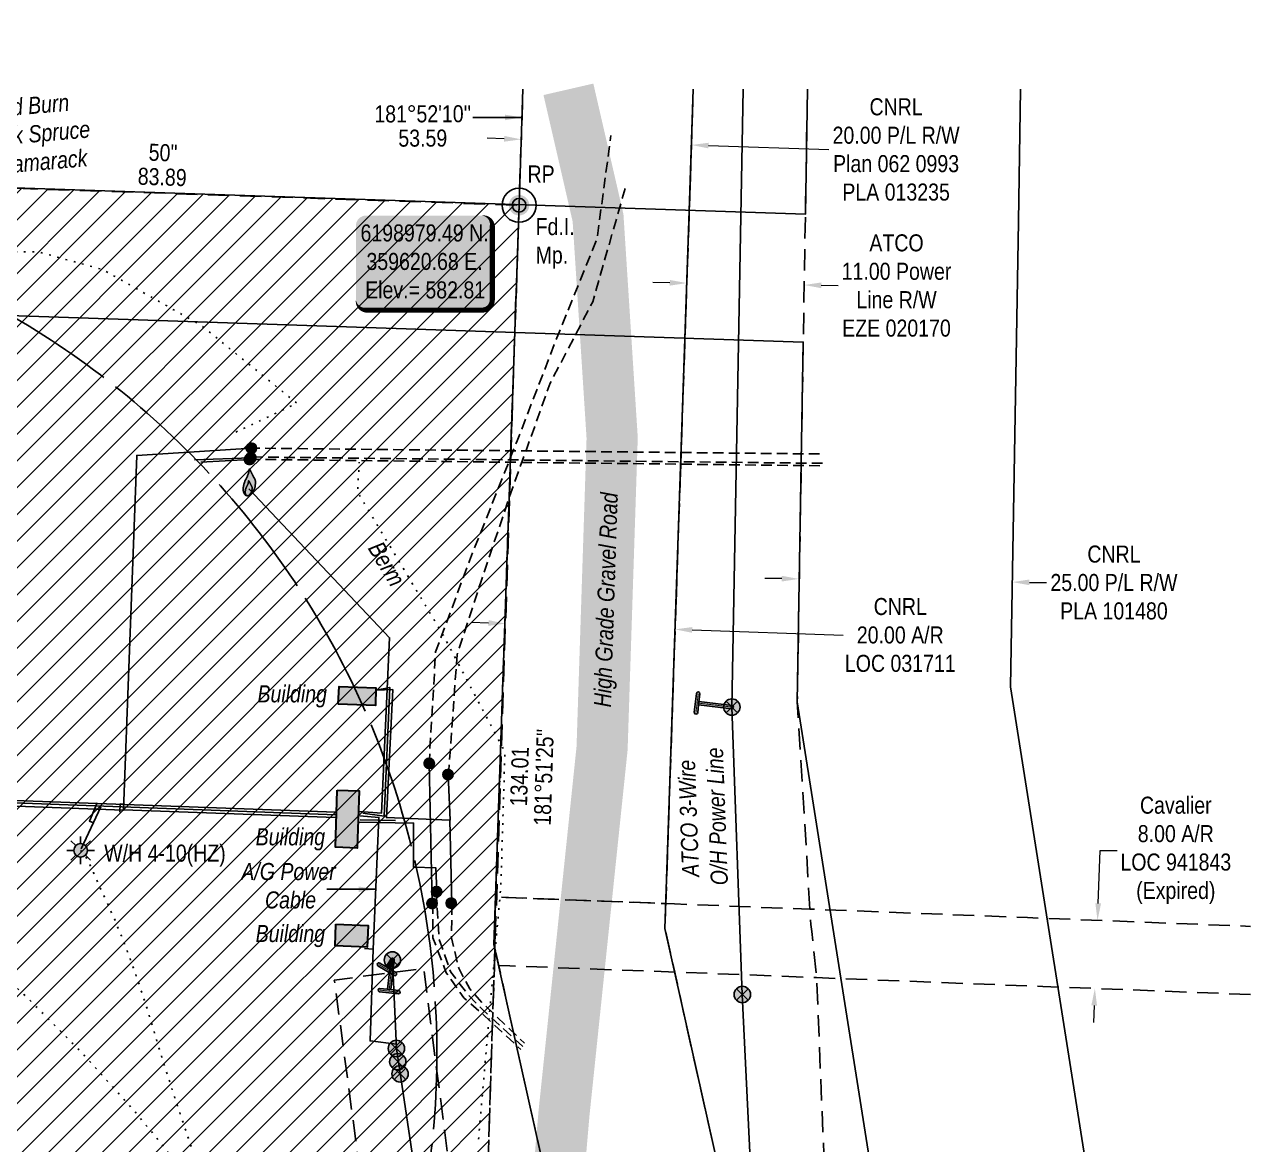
# Model space of a CAD drawing. Extents: x 355506 to 361068, y 6195203 to 6199524.
# Drawn here: x 360350 to 361068, y 6196307 to 6196964 of the extents above; entities that cross this region are included whole.
import ezdxf
from ezdxf.enums import TextEntityAlignment as Align

# ---------------------------------------------------------------- set-up
doc = ezdxf.new("R2010")
doc.units = 0
doc.header["$LTSCALE"] = 5
doc.header["$PDSIZE"] = 0.5
for name, pattern in [('foc-ACCESSROAD', [3.75, 2.5, -1.25]), ('foc-BUFFER', [16.75, 15, -1.75]), ('foc-DOT', [1, 0.2, -0.8]), ('foc-FLOWLINE', [3.75, 2.5, -1.25]), ('foc-TOPO', [1, 0.2, -0.8]), ('POWERLINE5', [7.8, 2.4, -0.6, 0.6, -0.6, 0.6, -0.6, 2.4]), ('UG_PIPE', [1.875, 1.25, -0.625])]:
    doc.linetypes.add(name, pattern=pattern)
doc.layers.get('Defpoints').update_dxf_attribs({"color": 9})
for name, color, linetype in [('35', 37, 'Continuous'), ('AS-DRILL', 8, 'foc-DOT'), ('AS-DRILL-T', 8, 'Continuous'), ('AS-PIPE-UG', 44, 'UG_PIPE'), ('AS-POWER', 104, 'foc-POWER'), ('AS-POWER-EXISTING', 72, 'POWERLINE5'), ('AS-POWER-EXISTING-T', 72, 'Continuous'), ('AS-POWER-T', 104, 'Continuous'), ('AS-ROADS', 254, 'Continuous'), ('AS-SYMBOL', 7, 'Continuous'), ('AUX-BUFFER', 7, 'foc-BUFFER'), ('C-AR', 13, 'foc-ACCESSROAD'), ('C-RW', 13, 'Continuous'), ('C-WS', 13, 'foc-ACCESSROAD'), ('C-WS-S', 8, 'Continuous'), ('DETAIL-T', 7, 'Continuous'), ('F-AR', 190, 'foc-ACCESSROAD'), ('F-EZE', 190, 'foc-FLOWLINE'), ('L-BD', 7, 'Continuous'), ('L-MON', 1, 'Continuous'), ('P-PROPOSED-EXISTING-H', 59, 'Continuous'), ('T-BUSH-T', 110, 'Continuous'), ('T-GENERAL', 48, 'foc-TOPO')]:
    doc.layers.add(name, color=color, linetype=linetype)
for name, color, linetype, true_color in [('AS-PIPE-AG', 7, 'Continuous', 0x7d00fa), ('AS-STRUCTURE-H', 7, 'Continuous', 0xa8a8a8), ('AS-STRUCTURE-T', 7, 'Continuous', 0x454545)]:
    doc.layers.add(name, color=color, linetype=linetype, true_color=true_color)
doc.layers.add('AS-STRUCTURE', color=7, linetype='Continuous', lineweight=30, true_color=0x595959)
for name, color, linetype, lineweight in [('C-AR-T', 13, 'Continuous', 9), ('C-RW-T', 13, 'Continuous', 9), ('F-AR-T', 190, 'Continuous', 9), ('F-EZE-T', 190, 'Continuous', 9), ('T-TEXT', 48, 'Continuous', 18)]:
    doc.layers.add(name, color=color, linetype=linetype, lineweight=lineweight)
doc.styles.add('80', font='ARIALN.TTF', dxfattribs={"height": 10})
doc.styles.add('80CG', font='ARIALN.TTF', dxfattribs={"height": 10})
doc.styles.add('80L', font='ARIALN.TTF', dxfattribs={"height": 10})
doc.styles.add('foc-LtypeFont', font='ARIALN.TTF', dxfattribs={"height": 7.35})
doc.linetypes.add('foc-POWER', pattern='A,6,-1,["P",foc-LtypeFont,S=0.2,R=0,X=-0.625,Y=-0.75],-1.24,4', length=12.24)
doc.dimstyles.new('Compass 5 000', dxfattribs={"dimscale": 5, "dimtxt": 9, "dimasz": 2, "dimexe": 0.2, "dimexo": 0.0625, "dimgap": 0.5, "dimtad": 0, "dimtih": 1, "dimtoh": 1, "dimzin": 0, "dimdsep": 46, "dimtxsty": '80CG', "dimcen": 0.1, "dimse1": 1, "dimse2": 1, "dimclrd": 256, "dimclrt": 256, "dimaunit": 1, "dimadec": 4, "dimazin": 0, "dimtfac": 0.06, "dimtofl": 0, "dimtmove": 0, "dimatfit": 1, "dimfxl": 0.2, "dimtolj": 1, "dimtzin": 0, "dimlwd": -1, "dimarcsym": 0})

# ---------------------------------------------------------------- blocks, each defined once
blk = doc.blocks.new('POWERPOLE')
h = blk.add_hatch(color=255)
edge = h.paths.add_edge_path()
edge.add_arc((0, 0), 0.96, 0, 360)
at = {"linetype": 'Continuous'}
for p, q in [((0.68, -0.68), (-0.68, 0.68)), ((-0.68, -0.68), (0.68, 0.68))]:
    blk.add_line(p, q, dxfattribs=at)
blk.add_circle((0, 0), 0.96, dxfattribs=at)
blk = doc.blocks.new('*D77')
at = {"layer": 'C-RW-T', "transparency": 16777216}
for p, q in [((360793.63, 6196639.08), (360783.63, 6196639.23)), ((360938.86, 6196636.91), (360948.86, 6196636.76))]:
    blk.add_line(p, q, dxfattribs=at)
for points in [[(360793.66, 6196640.75), (360793.61, 6196637.42), (360803.63, 6196638.93)], [(360938.89, 6196638.58), (360938.84, 6196635.24), (360928.86, 6196637.06)]]:
    blk.add_solid(points, dxfattribs=at)
at = {"layer": 'Defpoints', "color": 0, "transparency": 16777216}
for p in [(360803.62, 6196638.51), (360928.86, 6196637.06), (360928.86, 6196636.63)]:
    blk.add_point(p, dxfattribs=at)
at = {"layer": 'C-RW-T', "transparency": 16777216, "insert": (360988.4, 6196636.76), "char_height": 10, "attachment_point": 5, "style": '80CG'}
blk.add_mtext('\\A1;CNRL\\P25.00 P/L R/W\\PPLA 101480', dxfattribs=at)
blk = doc.blocks.new('*D78')
at = {"layer": 'Defpoints', "color": 0, "transparency": 16777216}
for p in [(360976.21, 6196438.68), (360974.65, 6196398.72), (360977.22, 6196398.62)]:
    blk.add_point(p, dxfattribs=at)
at = {"layer": 'F-AR-T', "transparency": 16777216}
for p, q in [((360979.16, 6196448.57), (360980.38, 6196479.65)), ((360980.38, 6196479.65), (360990.38, 6196479.65)), ((360976.83, 6196388.63), (360976.44, 6196378.64))]:
    blk.add_line(p, q, dxfattribs=at)
for points in [[(360977.5, 6196448.64), (360980.83, 6196448.51), (360978.78, 6196438.58)], [(360975.16, 6196388.69), (360978.5, 6196388.56), (360977.22, 6196398.62)]]:
    blk.add_solid(points, dxfattribs=at)
at = {"layer": 'F-AR-T', "transparency": 16777216, "insert": (361024.68, 6196479.65), "char_height": 10, "attachment_point": 5, "style": '80CG'}
blk.add_mtext('\\A1;Cavalier\\P8.00 A/R\\PLOC 941843\\P(Expired)', dxfattribs=at)
blk = doc.blocks.new('RISER')
h = blk.add_hatch(color=255)
h.dxf.hatch_style = 1
edge = h.paths.add_edge_path()
edge.add_arc((0, 0), 0.7, 0, 360)
blk.add_hatch(color=13).paths.add_polyline_path([(0.58, -0.15), (-0.58, -0.15, 0.774597)])
at = {"color": 13}
blk.add_line((-0.58, -0.15), (0.58, -0.15), dxfattribs=at)
blk.add_circle((0, 0), 0.6, dxfattribs=at)
blk = doc.blocks.new('*U83')
h = blk.add_hatch(color=255)
h.dxf.hatch_style = 1
edge = h.paths.add_edge_path()
edge.add_arc((0.13, 1.09), 0.2, -6.7245, 173.2755, ccw=False)
edge.add_line((0.33, 1.07), (0.18, -0.22))
edge.add_line((0.18, -0.22), (0.07, -1.12))
edge.add_arc((-0.13, -1.09), 0.2, 173.2755, 353.2755, ccw=False)
edge.add_line((-0.33, -1.07), (-0.07, 1.12))
h = blk.add_hatch(color=255)
h.dxf.hatch_style = 1
edge = h.paths.add_edge_path()
edge.add_arc((4.07, -0.48), 0.2, -96.7245, 83.2755, ccw=False)
edge.add_line((4.05, -0.68), (0.18, -0.22))
edge.add_line((0.18, -0.22), (0.22, 0.18))
edge.add_line((0.22, 0.18), (4.1, -0.28))
at = {"color": 255}
blk.add_lwpolyline([(-0.07, 1.12, -1), (0.33, 1.07), (0.18, -0.22), (0.07, -1.12, -1), (-0.33, -1.07)], format="xyb", close=True, dxfattribs=at)
at = {"color": 72, "const_width": 0.1, "flags": 128}
for points in [[(0.13, 1.09), (-0.13, -1.09)], [(4.07, -0.48), (0, 0)]]:
    blk.add_lwpolyline(points, dxfattribs=at)
at = {"color": 255, "flags": 128}
blk.add_lwpolyline([(4.1, -0.28, -1), (4.05, -0.68), (0.18, -0.22), (0.22, 0.18)], format="xyb", close=True, dxfattribs=at)
blk = doc.blocks.new('*U81')
h = blk.add_hatch(color=255)
h.dxf.hatch_style = 1
edge = h.paths.add_edge_path()
edge.add_arc((0.39, 3.65), 0.2, -6.0956, 173.9044, ccw=False)
edge.add_line((0.59, 3.63), (0.22, 0.18))
edge.add_line((0.22, 0.18), (-0.18, 0.22))
edge.add_line((-0.18, 0.22), (0.19, 3.67))
h = blk.add_hatch(color=255)
h.dxf.hatch_style = 1
edge = h.paths.add_edge_path()
edge.add_arc((-1.09, 0.12), 0.2, 83.9044, 263.9044, ccw=False)
edge.add_line((-1.07, 0.32), (0.22, 0.18))
edge.add_line((0.22, 0.18), (1.12, 0.08))
edge.add_arc((1.09, -0.12), 0.2, -96.0956, 83.9044, ccw=False)
edge.add_line((1.07, -0.32), (-1.12, -0.08))
at = {"color": 255, "flags": 128}
blk.add_lwpolyline([(0.19, 3.67, -1), (0.59, 3.63), (0.22, 0.18), (-0.18, 0.22)], format="xyb", close=True, dxfattribs=at)
at = {"color": 72, "const_width": 0.1, "flags": 128}
for points in [[(0.39, 3.65), (0, 0)], [(-1.09, 0.12), (1.09, -0.12)]]:
    blk.add_lwpolyline(points, dxfattribs=at)
at = {"color": 255}
blk.add_lwpolyline([(-1.12, -0.08, -1), (-1.07, 0.32), (0.22, 0.18), (1.12, 0.08, -1), (1.07, -0.32)], format="xyb", close=True, dxfattribs=at)
blk = doc.blocks.new('*U82')
h = blk.add_hatch(color=255)
h.dxf.hatch_style = 1
edge = h.paths.add_edge_path()
edge.add_arc((-0.95, 0.56), 0.2, 59.3015, 239.3015, ccw=False)
edge.add_line((-0.84, 0.73), (0.27, 0.07))
edge.add_line((0.27, 0.07), (1.05, -0.39))
edge.add_arc((0.95, -0.56), 0.2, -120.6985, 59.3015, ccw=False)
edge.add_line((0.84, -0.73), (-1.05, 0.39))
h = blk.add_hatch(color=255)
h.dxf.hatch_style = 1
edge = h.paths.add_edge_path()
edge.add_arc((0.64, 1.08), 0.2, -30.6985, 149.3015, ccw=False)
edge.add_line((0.82, 0.98), (0.27, 0.07))
edge.add_line((0.27, 0.07), (-0.07, 0.27))
edge.add_line((-0.07, 0.27), (0.47, 1.19))
at = {"color": 255}
blk.add_lwpolyline([(-1.05, 0.39, -1), (-0.84, 0.73), (0.27, 0.07), (1.05, -0.39, -1), (0.84, -0.73)], format="xyb", close=True, dxfattribs=at)
at = {"color": 72, "const_width": 0.1, "flags": 128}
for points in [[(-0.95, 0.56), (0.95, -0.56)], [(0.64, 1.08), (0, 0)]]:
    blk.add_lwpolyline(points, dxfattribs=at)
at = {"color": 255, "flags": 128}
blk.add_lwpolyline([(0.47, 1.19, -1), (0.82, 0.98), (0.27, 0.07), (-0.07, 0.27)], format="xyb", close=True, dxfattribs=at)
blk = doc.blocks.new('FLARE')
h = blk.add_hatch(color=255)
h.dxf.hatch_style = 1
h.paths.add_polyline_path([(0.16, 2.41, 0.114147), (0.13, 2.43), (0.11, 2.44, 0.261551), (0.01, 2.42), (0, 2.41, 0.131268), (-0.03, 2.37), (-0.04, 2.35, 0.041497), (-0.05, 2.33), (-0.05, 2.29, 0.015174), (-0.05, 2.29), (-0.06, 2.24, 0.004376), (-0.06, 2.24), (-0.07, 2.18), (-0.08, 2.11), (-0.09, 2.05), (-0.1, 1.98), (-0.12, 1.91), (-0.14, 1.83), (-0.17, 1.76), (-0.19, 1.68), (-0.22, 1.61), (-0.26, 1.53), (-0.29, 1.46), (-0.32, 1.39), (-0.36, 1.32), (-0.39, 1.25, 0.000505), (-0.39, 1.25), (-0.43, 1.18, 0.002398), (-0.43, 1.18), (-0.46, 1.1, 0.004177), (-0.46, 1.1), (-0.5, 1.03, 0.005735), (-0.5, 1.03), (-0.53, 0.95, 0.006994), (-0.53, 0.95), (-0.56, 0.87, 0.00791), (-0.57, 0.87), (-0.6, 0.78, 0.008323), (-0.6, 0.78), (-0.63, 0.69, 0.008095), (-0.63, 0.68), (-0.66, 0.59, 0.008067), (-0.66, 0.59), (-0.68, 0.49, 0.008387), (-0.68, 0.49), (-0.7, 0.39, 0.009056), (-0.71, 0.38), (-0.72, 0.28, 0.010123), (-0.72, 0.28), (-0.74, 0.18, 0.011689), (-0.74, 0.18), (-0.75, 0.08, 0.013925), (-0.75, 0.08), (-0.75, -0.02, 0.016488), (-0.75, -0.02), (-0.75, -0.11, 0.017255), (-0.75, -0.12), (-0.74, -0.2, 0.01735), (-0.74, -0.2), (-0.73, -0.28, 0.017311), (-0.73, -0.29), (-0.71, -0.36, 0.01715), (-0.71, -0.36), (-0.69, -0.43, 0.016886), (-0.69, -0.44), (-0.66, -0.5, 0.016546), (-0.66, -0.5), (-0.63, -0.56, 0.016164), (-0.63, -0.56), (-0.6, -0.61, 0.016329), (-0.6, -0.62), (-0.57, -0.66, 0.018828), (-0.57, -0.67), (-0.54, -0.71, 0.022087), (-0.53, -0.71), (-0.5, -0.75, 0.025345), (-0.49, -0.76), (-0.46, -0.78, 0.028234), (-0.45, -0.79), (-0.42, -0.82, 0.030298), (-0.41, -0.82), (-0.37, -0.84, 0.031129), (-0.36, -0.85), (-0.32, -0.86, 0.030544), (-0.31, -0.87), (-0.27, -0.88, 0.028465), (-0.26, -0.88), (-0.22, -0.89, 0.025311), (-0.21, -0.89), (-0.16, -0.89, 0.02283), (-0.15, -0.89), (-0.11, -0.89, 0.021226), (-0.1, -0.89), (-0.05, -0.88, 0.020401), (-0.04, -0.88), (0, -0.87, 0.020299), (0.01, -0.87), (0.05, -0.85, 0.020911), (0.06, -0.85), (0.11, -0.83, 0.022277), (0.11, -0.83), (0.15, -0.81, 0.023712), (0.16, -0.8), (0.2, -0.78, 0.022408), (0.21, -0.78), (0.24, -0.75, 0.01993), (0.25, -0.74), (0.28, -0.72, 0.017146), (0.28, -0.71), (0.31, -0.68, 0.014211), (0.32, -0.68), (0.35, -0.64, 0.011221), (0.35, -0.64), (0.37, -0.61, 0.008212), (0.38, -0.61), (0.4, -0.57, 0.005172), (0.4, -0.57), (0.42, -0.54, 0.002523), (0.43, -0.54), (0.45, -0.5, 0.001671), (0.45, -0.5), (0.47, -0.47, 0.001229), (0.47, -0.47), (0.49, -0.44, 0.00075), (0.49, -0.44), (0.51, -0.41, 0.00026), (0.51, -0.41), (0.54, -0.37), (0.56, -0.34), (0.58, -0.3), (0.61, -0.27), (0.63, -0.23, 0.001311), (0.63, -0.23), (0.66, -0.19, 0.003726), (0.66, -0.19), (0.69, -0.15, 0.006065), (0.69, -0.14), (0.72, -0.1, 0.008452), (0.72, -0.1), (0.74, -0.05, 0.010991), (0.75, -0.05), (0.77, 0, 0.013767), (0.77, 0), (0.79, 0.05, 0.016839), (0.8, 0.05), (0.81, 0.1, 0.019104), (0.82, 0.11), (0.83, 0.15, 0.016987), (0.83, 0.16), (0.84, 0.21, 0.013636), (0.84, 0.21), (0.85, 0.26, 0.010244), (0.85, 0.27), (0.86, 0.31, 0.006846), (0.86, 0.32), (0.86, 0.37, 0.003419), (0.86, 0.37), (0.86, 0.41), (0.87, 0.46), (0.87, 0.5), (0.88, 0.54), (0.88, 0.59), (0.89, 0.63, 0.001278), (0.89, 0.63), (0.89, 0.67, 0.004735), (0.89, 0.67), (0.9, 0.71, 0.008354), (0.9, 0.72), (0.9, 0.76, 0.012059), (0.9, 0.76), (0.9, 0.8, 0.015712), (0.9, 0.81), (0.9, 0.85, 0.018457), (0.9, 0.85), (0.9, 0.89, 0.018102), (0.9, 0.9), (0.89, 0.94, 0.016533), (0.89, 0.95), (0.88, 0.99, 0.014576), (0.88, 0.99), (0.87, 1.03, 0.012435), (0.86, 1.04), (0.85, 1.08, 0.010283), (0.85, 1.09), (0.83, 1.13, 0.00824), (0.83, 1.13), (0.81, 1.18, 0.00638), (0.81, 1.18), (0.78, 1.23, 0.004735), (0.78, 1.23), (0.76, 1.29, 0.003388), (0.75, 1.29), (0.73, 1.34, 0.002345), (0.73, 1.34), (0.7, 1.4, 0.001492), (0.7, 1.4), (0.67, 1.46, 0.000746), (0.67, 1.46), (0.63, 1.51), (0.6, 1.57), (0.57, 1.62), (0.55, 1.68), (0.52, 1.73), (0.49, 1.78), (0.47, 1.83), (0.45, 1.87), (0.42, 1.92), (0.4, 1.97), (0.38, 2.02), (0.35, 2.08, 0.000332), (0.35, 2.08), (0.33, 2.13, 0.001849), (0.33, 2.13), (0.3, 2.19, 0.0038), (0.3, 2.19), (0.27, 2.24, 0.006473), (0.27, 2.24), (0.25, 2.29, 0.010865), (0.24, 2.3), (0.22, 2.34, 0.019524), (0.22, 2.34), (0.19, 2.38, 0.041077), (0.18, 2.39)])
at = {"color": 13, "flags": 128}
for points in [[(0.11, -0.72), (0.07, -0.74), (0.03, -0.76), (-0.02, -0.77), (-0.07, -0.78), (-0.11, -0.79), (-0.16, -0.79), (-0.2, -0.79), (-0.25, -0.78), (-0.29, -0.77), (-0.32, -0.76), (-0.36, -0.74), (-0.4, -0.71), (-0.43, -0.68), (-0.46, -0.65), (-0.49, -0.61), (-0.52, -0.56), (-0.54, -0.51), (-0.57, -0.46), (-0.59, -0.4), (-0.61, -0.33), (-0.63, -0.26), (-0.64, -0.19), (-0.65, -0.11), (-0.65, -0.02), (-0.65, 0.07), (-0.64, 0.17), (-0.63, 0.27), (-0.61, 0.36), (-0.58, 0.46), (-0.56, 0.56), (-0.53, 0.66), (-0.5, 0.75), (-0.47, 0.83), (-0.44, 0.91), (-0.41, 0.99), (-0.37, 1.06), (-0.34, 1.13), (-0.3, 1.2), (-0.27, 1.27), (-0.23, 1.34), (-0.2, 1.42), (-0.16, 1.49), (-0.13, 1.57), (-0.1, 1.65), (-0.07, 1.73), (-0.04, 1.8), (-0.02, 1.88), (0, 1.96), (0.01, 2.03), (0.02, 2.1), (0.03, 2.17), (0.04, 2.22), (0.05, 2.27), (0.05, 2.31), (0.06, 2.34), (0.08, 2.35), (0.09, 2.34), (0.11, 2.32), (0.13, 2.29), (0.16, 2.25), (0.18, 2.2), (0.21, 2.14), (0.24, 2.09), (0.26, 2.03), (0.29, 1.98), (0.31, 1.93), (0.33, 1.88), (0.36, 1.83), (0.38, 1.78), (0.41, 1.73), (0.43, 1.68), (0.46, 1.63), (0.49, 1.58), (0.52, 1.52), (0.55, 1.47), (0.58, 1.41), (0.61, 1.35), (0.64, 1.3), (0.67, 1.24), (0.69, 1.19), (0.72, 1.14), (0.74, 1.09), (0.75, 1.05), (0.77, 1), (0.78, 0.96), (0.79, 0.92), (0.8, 0.88), (0.8, 0.84), (0.8, 0.8), (0.8, 0.76), (0.8, 0.72), (0.79, 0.68), (0.79, 0.64), (0.78, 0.6), (0.78, 0.56), (0.77, 0.51), (0.77, 0.47), (0.76, 0.42), (0.76, 0.37), (0.76, 0.33), (0.75, 0.28), (0.74, 0.23), (0.73, 0.18), (0.72, 0.13), (0.7, 0.09), (0.68, 0.04), (0.66, 0), (0.63, -0.05), (0.61, -0.09), (0.58, -0.13), (0.55, -0.17), (0.53, -0.21), (0.5, -0.25), (0.48, -0.28), (0.45, -0.32), (0.43, -0.35), (0.41, -0.38), (0.39, -0.42), (0.37, -0.45), (0.34, -0.48), (0.32, -0.51), (0.3, -0.55), (0.27, -0.58), (0.24, -0.61), (0.21, -0.64), (0.18, -0.67), (0.15, -0.7)], [(0.02, -0.75), (-0.01, -0.76), (-0.03, -0.77), (-0.05, -0.78), (-0.08, -0.78), (-0.11, -0.79), (-0.13, -0.79), (-0.16, -0.79), (-0.18, -0.78), (-0.2, -0.78), (-0.23, -0.77), (-0.25, -0.76), (-0.26, -0.74), (-0.28, -0.73), (-0.3, -0.71), (-0.32, -0.69), (-0.33, -0.66), (-0.35, -0.63), (-0.36, -0.6), (-0.37, -0.57), (-0.39, -0.53), (-0.4, -0.49), (-0.4, -0.45), (-0.41, -0.41), (-0.41, -0.36), (-0.41, -0.31), (-0.4, -0.25), (-0.39, -0.2), (-0.38, -0.14), (-0.37, -0.09), (-0.36, -0.03), (-0.34, 0.02), (-0.32, 0.07), (-0.31, 0.12), (-0.29, 0.16), (-0.27, 0.21), (-0.25, 0.25), (-0.23, 0.29), (-0.21, 0.33), (-0.19, 0.37), (-0.17, 0.41), (-0.15, 0.45), (-0.14, 0.49), (-0.12, 0.53), (-0.1, 0.58), (-0.08, 0.62), (-0.07, 0.66), (-0.06, 0.71), (-0.05, 0.75), (-0.04, 0.79), (-0.03, 0.83), (-0.03, 0.87), (-0.02, 0.9), (-0.02, 0.93), (-0.01, 0.95), (-0.01, 0.96), (0, 0.97), (0.01, 0.96), (0.02, 0.95), (0.03, 0.94), (0.04, 0.91), (0.06, 0.88), (0.07, 0.86), (0.09, 0.82), (0.1, 0.79), (0.12, 0.76), (0.13, 0.74), (0.14, 0.71), (0.16, 0.68), (0.17, 0.65), (0.18, 0.63), (0.2, 0.6), (0.21, 0.57), (0.23, 0.54), (0.25, 0.51), (0.26, 0.47), (0.28, 0.44), (0.3, 0.41), (0.31, 0.38), (0.33, 0.35), (0.34, 0.32), (0.36, 0.29), (0.37, 0.27), (0.38, 0.24), (0.39, 0.22), (0.39, 0.19), (0.4, 0.17), (0.4, 0.15), (0.41, 0.13), (0.41, 0.1), (0.41, 0.08), (0.4, 0.06), (0.4, 0.04), (0.4, 0.01), (0.39, -0.01), (0.39, -0.03), (0.39, -0.06), (0.39, -0.08), (0.38, -0.11), (0.38, -0.14), (0.38, -0.16), (0.38, -0.19), (0.37, -0.22), (0.37, -0.24), (0.36, -0.27), (0.35, -0.3), (0.34, -0.32), (0.32, -0.35), (0.31, -0.37), (0.3, -0.4), (0.28, -0.42), (0.27, -0.44), (0.25, -0.46), (0.24, -0.48), (0.22, -0.5), (0.21, -0.52), (0.2, -0.54), (0.19, -0.56), (0.17, -0.58), (0.16, -0.6), (0.15, -0.61), (0.14, -0.63), (0.12, -0.65), (0.11, -0.67), (0.09, -0.69), (0.08, -0.7), (0.06, -0.72), (0.04, -0.74)]]:
    blk.add_lwpolyline(points, close=True, dxfattribs=at)
blk = doc.blocks.new('GAS')
h = blk.add_hatch(color=255)
h.dxf.hatch_style = 1
edge = h.paths.add_edge_path()
edge.add_arc((0, 0), 0.9, 0, 360)
for p, q in [((0, 0.81), (0, 1.62)), ((-0.81, 0), (-1.62, 0)), ((-0.57, 0.57), (-1.14, 1.14)), ((0.57, 0.57), (1.14, 1.14)), ((1.62, 0), (0.81, 0)), ((-0.57, -0.57), (-1.14, -1.14)), ((0, -0.81), (0, -1.62)), ((1.14, -1.14), (0.57, -0.57))]:
    blk.add_line(p, q)
blk.add_circle((0, 0), 0.8)
blk = doc.blocks.new('fdia')
at = {"color": 255, "const_width": 1}
blk.add_lwpolyline([(-0.5, 0, 1), (0.5, 0, 1)], format="xyb", close=True, dxfattribs=at)
blk = doc.blocks.new('Fdiaa')
blk.add_blockref('fdia', (0, 0))
blk = doc.blocks.new('fdib')
at = {"color": 1, "const_width": 1.6}
blk.add_lwpolyline([(-0.4, 0, 1), (0.4, 0, 1)], format="xyb", close=True, dxfattribs=at)
at = {"color": 1}
blk.add_circle((0, 0), 0.8, dxfattribs=at)
blk = doc.blocks.new('Fdibb')
blk.add_blockref('fdib', (0, 0))
blk = doc.blocks.new('fdicc')
for name in ['Fdibb', 'Fdiaa']:
    blk.add_blockref(name, (0, 0))
blk = doc.blocks.new('FDI')
blk.add_blockref('fdicc', (0, 0))
blk = doc.blocks.new('*D91')
at = {"layer": 'C-AR-T', "transparency": 16777216}
for p, q in [((360621.64, 6196613.05), (360611.65, 6196613.39)), ((360741.05, 6196608.99), (360829.6, 6196605.99))]:
    blk.add_line(p, q, dxfattribs=at)
for points in [[(360621.7, 6196614.72), (360621.58, 6196611.38), (360631.63, 6196612.71)], [(360741.11, 6196610.66), (360741, 6196607.33), (360731.06, 6196609.33)]]:
    blk.add_solid(points, dxfattribs=at)
at = {"layer": 'Defpoints', "color": 0, "transparency": 16777216}
for p in [(360731.06, 6196609.33), (360631.04, 6196595.09), (360730.46, 6196591.72)]:
    blk.add_point(p, dxfattribs=at)
at = {"layer": 'C-AR-T', "transparency": 16777216, "insert": (360863.11, 6196605.99), "char_height": 10, "attachment_point": 5, "style": '80CG'}
blk.add_mtext('\\A1;CNRL\\P20.00 A/R\\PLOC 031711', dxfattribs=at)
blk = doc.blocks.new('*D92')
at = {"layer": 'C-RW-T', "transparency": 16777216}
for p, q in [((360630.85, 6196897.14), (360620.86, 6196897.47)), ((360750.67, 6196893.18), (360821.12, 6196890.85))]:
    blk.add_line(p, q, dxfattribs=at)
for points in [[(360630.91, 6196898.8), (360630.8, 6196895.47), (360640.84, 6196896.81)], [(360750.72, 6196894.84), (360750.61, 6196891.51), (360740.68, 6196893.51)]]:
    blk.add_solid(points, dxfattribs=at)
at = {"layer": 'Defpoints', "color": 0, "transparency": 16777216}
for p in [(360641.07, 6196903.73), (360640.84, 6196896.81), (360740.9, 6196900.43)]:
    blk.add_point(p, dxfattribs=at)
at = {"layer": 'C-RW-T', "transparency": 16777216, "insert": (360860.66, 6196890.85), "char_height": 10, "attachment_point": 5, "style": '80CG'}
blk.add_mtext('\\A1;CNRL\\P20.00 P/L R/W\\PPlan 062 0993\\PPLA 013235', dxfattribs=at)
blk = doc.blocks.new('*U93')
at = {"layer": '35', "color": 3}
blk.add_circle((0, 0), 10, dxfattribs=at)
at = {"layer": '35', "color": 3, "style": '80'}
blk.add_attdef('RP_001', (4.96, 13.33), '', height=10, dxfattribs=at)
blk = doc.blocks.new('*U94')
h = blk.add_hatch(color=254)
edge = h.paths.add_edge_path()
edge.add_line((-34, -28.5), (34, -28.5))
edge.add_arc((34, -22.5), 6, 270, 360)
edge.add_line((40, -22.5), (40, 21))
edge.add_arc((34, 21), 6, 0, 90)
edge.add_line((34, 27), (-34, 27))
edge.add_arc((-34, 21), 6, 90, 180)
edge.add_line((-40, 21), (-40, -22.5))
edge.add_arc((-34, -22.5), 6, 180, 270)
at = {"color": 1, "flags": 128}
blk.add_lwpolyline([(-34, -28.5, 3, 3, 0), (34, -28.5, 3, 3, 0.414214), (40, -22.5, 3, 3, 0), (40, 21, 3, 0, 0.414214), (34, 27, 0, 0, 0), (-34, 27, 0, 0, 0.414214), (-40, 21, 0, 0, 0), (-40, -22.5, 0, 3, 0.414214)], format="xyseb", close=True, dxfattribs=at)
blk.add_lwpolyline([(-10.53, 0.49, 0, 10, 0), (0, 0, 5, 5, 0)], format="xyseb", dxfattribs=at)
at = {"color": 1, "style": '80'}
blk.add_attdef('ENTER_TEXT_001', (-35.99, -5), '', height=10, dxfattribs=at)
blk = doc.blocks.new('*D96')
at = {"layer": 'Defpoints', "color": 0, "transparency": 16777216}
for p in [(360737.98, 6196813.12), (360806.77, 6196811.36), (360806.78, 6196811.97)]:
    blk.add_point(p, dxfattribs=at)
at = {"layer": 'F-EZE-T', "transparency": 16777216}
for p, q in [((360727.97, 6196812.67), (360717.97, 6196812.83)), ((360816.77, 6196811.19), (360826.77, 6196811.02))]:
    blk.add_line(p, q, dxfattribs=at)
for points in [[(360728, 6196814.33), (360727.94, 6196811), (360737.97, 6196812.5)], [(360816.8, 6196812.86), (360816.75, 6196809.52), (360806.77, 6196811.36)]]:
    blk.add_solid(points, dxfattribs=at)
at = {"layer": 'F-EZE-T', "transparency": 16777216, "insert": (360860.9, 6196811.02), "char_height": 10, "attachment_point": 5, "style": '80CG'}
blk.add_mtext('\\A1;ATCO\\P11.00 Power\\PLine R/W\\PEZE 020170', dxfattribs=at)

msp = doc.modelspace()

# ---------------------------------------------------------------- hatches: boundary and pattern name
at = {"layer": 'AS-STRUCTURE-H'}
h = msp.add_hatch(color=256, dxfattribs=at)
h.dxf.hatch_style = 1
h.paths.add_polyline_path([(360533.488, 6196565.473), (360534.038, 6196575.713), (360555.603, 6196574.958), (360555.303, 6196564.723)])
h = msp.add_hatch(color=256, dxfattribs=at)
h.dxf.hatch_style = 1
h.paths.add_polyline_path([(360532.983, 6196515.028), (360545.848, 6196514.658), (360544.658, 6196481.028), (360531.928, 6196481.548)])
h = msp.add_hatch(color=256, dxfattribs=at)
h.dxf.hatch_style = 1
h.paths.add_polyline_path([(360532.183, 6196436.453), (360551.048, 6196435.678), (360550.558, 6196422.898), (360531.643, 6196423.733)])
at = {"layer": 'P-PROPOSED-EXISTING-H'}
h = msp.add_hatch(dxfattribs=at)
h.set_pattern_fill('ANSI31', color=256, scale=3.499139)
h.set_pattern_definition([(45, (-2115.118, 6053.042), (-7.855790006, 7.855790006), [])])
h.paths.add_polyline_path([(359744.928, 6196888.261), (359719.998, 6196117.673), (360557.593, 6196090.593), (360554.198, 6196190.713), (360617.858, 6196188.673), (360639.568, 6196858.183)])

# ---------------------------------------------------------------- linework, layer by layer
at = {"layer": 'AS-DRILL', "flags": 128}
for points in [[(360060.333, 6196586.623), (360059.886, 6196586.737), (360059.378, 6196586.503), (360059.887, 6196585.237), (360062.45, 6196582.502), (360067.565, 6196578.283), (360076.385, 6196572.594), (360090.155, 6196565.293), (360108.074, 6196556.355), (360126.783, 6196545.542), (360145.934, 6196532.963), (360167.9, 6196519.242), (360193.361, 6196505.307), (360222.99, 6196490.336), (360254.209, 6196471.962), (360283.987, 6196450.783), (360316.616, 6196425.009), (360349.651, 6196394.77), (360383.025, 6196361.118), (360414.025, 6196326.743), (360444.388, 6196289.736), (360476.084, 6196250.636), (360509.863, 6196209.416), (360546.106, 6196165.515), (360582.251, 6196121.718), (360619.783, 6196075.924), (360654.835, 6196033.863), (360692.574, 6195991.364), (360717.914, 6195964.477), (360743.007, 6195937.697), (360762.446, 6195916.431)], [(360382.478, 6196479.653), (360384.368, 6196477.79), (360384.94, 6196476.921), (360385.929, 6196475.039), (360387.67, 6196471.63), (360390.054, 6196466.5), (360393.177, 6196459.445), (360396.958, 6196451.117), (360401.536, 6196441.113), (360406.365, 6196429.601), (360411.248, 6196416.685), (360416.382, 6196402.261), (360421.524, 6196386.535), (360426.585, 6196369.862), (360431.923, 6196352.48), (360438.148, 6196333.117), (360445.263, 6196311.925), (360453.071, 6196288.959), (360461.619, 6196264.119), (360469.998, 6196240.234), (360479.094, 6196215.325), (360489.193, 6196188.983), (360500.616, 6196160.247), (360512.237, 6196131.454), (360524.345, 6196102.246), (360536.647, 6196072.881), (360549.983, 6196041.431), (360564.078, 6196008.706), (360578.235, 6195976.379), (360592.811, 6195943.088), (360604.207, 6195916.431)]]:
    msp.add_lwpolyline(points, dxfattribs=at)
at = {"layer": 'AS-PIPE-AG', "flags": 128}
for points in [[(360482.748, 6196715.633), (360415.403, 6196711.368), (360407.633, 6196503.363), (360531.923, 6196498.938)], [(360449.238, 6196708.828), (360482.298, 6196709.983)], [(360452.913, 6196707.438), (360481.493, 6196709.028)], [(360481.038, 6196691.698), (360563.618, 6196604.428), (360558.888, 6196501.473), (360545.958, 6196502.388)], [(360407.658, 6196503.298), (360250.673, 6196509.073), (360095.638, 6196515.518), (360098.978, 6196586.028), (360062.208, 6196586.623)], [(360065.583, 6196586.588), (360065.523, 6196585.223), (360100.488, 6196583.208), (360097.473, 6196516.818), (360532.233, 6196500.478)], [(360555.818, 6196573.728), (360563.763, 6196575.293), (360560.423, 6196499.793), (360547.918, 6196501.423)], [(360556.018, 6196573.648), (360565.478, 6196574.028), (360561.773, 6196498.883), (360598.883, 6196497.348), (360600.153, 6196448.463)], [(360586.813, 6196530.758), (360588.663, 6196448.598)], [(360599.083, 6196497.328), (360597.963, 6196524.113)], [(360532.163, 6196502.008), (360246.998, 6196512.478)], [(360382.728, 6196480.468), (360394.383, 6196505.298)], [(360389.968, 6196495.743), (360387.613, 6196496.883), (360392.183, 6196507.558)], [(360407.858, 6196506.808), (360405.683, 6196507.028), (360405.483, 6196502.033)], [(360591.288, 6196455.433), (360590.773, 6196469.343), (360577.603, 6196469.748), (360577.708, 6196495.718), (360545.478, 6196496.148)], [(360546.378, 6196497.608), (360567.058, 6196497.218)]]:
    msp.add_lwpolyline(points, dxfattribs=at)
at = {"layer": 'AS-PIPE-UG', "flags": 128}
for points in [[(360586.783, 6196530.118), (360590.653, 6196596.213), (360610.523, 6196649.603), (360638.468, 6196720.033), (360660.298, 6196776.628), (360685.303, 6196838.438), (360693.408, 6196899.143)], [(360598.188, 6196523.648), (360603.238, 6196594.463), (360616.913, 6196636.518), (360635.533, 6196691.673), (360657.783, 6196753.693), (360682.733, 6196801.478), (360701.843, 6196868.253)], [(360815.753, 6196712.238), (360482.753, 6196715.678)], [(360817.408, 6196706.743), (360483.153, 6196710.468)], [(360481.498, 6196709.088), (360818.128, 6196705.308)], [(360641.838, 6196364.503), (360618.243, 6196386.198), (360609.483, 6196395.153), (360599.553, 6196408.228), (360592.638, 6196427.808), (360591.023, 6196455.278)], [(360589.093, 6196448.763), (360589.068, 6196428.358), (360596.893, 6196407.878), (360607.148, 6196393.143), (360617.778, 6196384.018), (360640.543, 6196362.873)], [(360600.238, 6196448.123), (360599.918, 6196428.318), (360604.213, 6196410.588), (360610.693, 6196398.333), (360618.008, 6196390.223), (360642.668, 6196366.528)]]:
    msp.add_lwpolyline(points, dxfattribs=at)
at = {"layer": 'AS-POWER', "flags": 128}
for points in [[(360779.038, 6196217.988), (360770.483, 6196395.098), (360764.333, 6196563.743), (360770.884, 6196926.182)], [(360600.709, 6195916.431), (360592.333, 6196198.428), (360567.643, 6196363.413), (360565.283, 6196415.338)]]:
    msp.add_lwpolyline(points, dxfattribs=at)
at = {"layer": 'AS-POWER-EXISTING', "linetype": 'Continuous', "flags": 128}
for points in [[(360546.138, 6196499.848), (360557.368, 6196498.958), (360554.108, 6196421.618), (360552.163, 6196367.888), (360567.723, 6196365.938)], [(360548.998, 6196422.138), (360554.108, 6196421.618)]]:
    msp.add_lwpolyline(points, dxfattribs=at)
at = {"layer": 'AS-ROADS', "const_width": 29.993, "flags": 128}
msp.add_lwpolyline([(360656.314, 6195916.431), (360653.023, 6196086.223), (360655.103, 6196197.623), (360659.878, 6196255.118), (360665.918, 6196325.318), (360688.253, 6196539.593), (360694.163, 6196721.683), (360685.888, 6196850.753), (360668.51, 6196926.182)], dxfattribs=at)
at = {"layer": 'AS-STRUCTURE', "flags": 128}
for points in [[(360533.488, 6196565.473), (360534.038, 6196575.713), (360555.603, 6196574.958), (360555.303, 6196564.723)], [(360532.983, 6196515.028), (360545.848, 6196514.658), (360544.658, 6196481.028), (360531.928, 6196481.548)], [(360532.183, 6196436.453), (360551.048, 6196435.678), (360550.558, 6196422.898), (360531.643, 6196423.733)]]:
    msp.add_lwpolyline(points, close=True, dxfattribs=at)
at = {"layer": 'AUX-BUFFER', "color": 251, "linetype": 'foc-BUFFER', "flags": 128}
msp.add_lwpolyline([(360320.53, 6195916.431, 0.7734039), (360107.615, 6196860.349), (360032.672, 6196862.772, 0.8039485), (359792.213, 6195916.431, 0.8039485)], format="xyb", dxfattribs=at)
at = {"layer": 'C-AR', "flags": 128}
for points in [[(360741.756, 6196926.182), (360739.398, 6196854.882), (360739.407, 6196855.148), (360736.862, 6196780.214), (360725.595, 6196448.457), (360625.781, 6196452.252), (360637.032, 6196783.538), (360639.568, 6196858.183), (360639.568, 6196858.183), (360641.816, 6196926.182)], [(360540.082, 6195916.431), (360532.036, 6196091.419), (360557.593, 6196090.593), (360554.198, 6196190.713), (360617.858, 6196188.673), (360625.418, 6196421.824), (360677.753, 6196187.193), (360690.203, 6195916.431)]]:
    msp.add_lwpolyline(points, dxfattribs=at)
at = {"layer": 'C-RW', "flags": 128}
msp.add_lwpolyline([(360791.327, 6195916.431), (360783.841, 6196076.825), (360855.56, 6196208.907), (360854.359, 6196238.875), (360802.707, 6196566.795), (360806.218, 6196777.905), (360217.948, 6196797.492), (360220.443, 6196872.428), (360807.465, 6196852.882), (360808.684, 6196926.182)], dxfattribs=at)
at = {"layer": 'C-RW'}
for points in [[(360641.816, 6196926.182), (360639.568, 6196858.183), (360624.836, 6196424.433), (360677.753, 6196187.193), (360690.203, 6195916.431)], [(360741.756, 6196926.182), (360739.398, 6196854.882), (360725.095, 6196433.759), (360778.318, 6196195.149), (360791.327, 6195916.431)], [(360933.671, 6196926.182), (360932.383, 6196848.723), (360927.839, 6196575.543), (360978.936, 6196251.142), (360981.808, 6196179.521), (360887.259, 6196005.395), (360891.411, 6195916.431)]]:
    msp.add_lwpolyline(points, dxfattribs=at)
at = {"layer": 'C-WS', "flags": 128}
msp.add_lwpolyline([(359744.928, 6196888.261), (360639.568, 6196858.183), (360617.858, 6196188.673), (360554.198, 6196190.713), (360557.593, 6196090.593), (359719.998, 6196117.673)], close=True, dxfattribs=at)
at = {"layer": 'F-AR', "flags": 128}
msp.add_lwpolyline([(361068.47, 6196395.069), (360946.737, 6196399.81), (360817.513, 6196404.847), (360814.029, 6196405.047), (360737.375, 6196408.01), (360634.104, 6196411.911), (360627.573, 6196412.163), (360625.418, 6196421.824), (360625.781, 6196452.252), (360730.623, 6196448.266), (360810.13, 6196445.105), (360812.398, 6196445.092), (360937.695, 6196440.179), (361068.47, 6196435.087)], dxfattribs=at)
at = {"layer": 'F-EZE', "flags": 128}
for points in [[(360808.684, 6196926.182), (360807.465, 6196852.882), (360806.218, 6196777.905), (360802.707, 6196566.795), (360810.13, 6196445.105), (360810.661, 6196436.224), (360811.174, 6196432.139), (360814.029, 6196405.047), (360820.792, 6196241.171), (360853.484, 6196244.228), (360857.285, 6196244.582), (360860.083, 6196214.745), (360822.033, 6196211.166), (360824.581, 6196149.324), (360785.319, 6196147.689), (360782.424, 6196206.607), (360681.164, 6196201.577), (360626.187, 6196198.449), (360622.478, 6196198.239), (360593.657, 6196195.521), (360591.473, 6196217.537), (360590.321, 6196226.762), (360607.053, 6196228.051), (360623.487, 6196229.313), (360674.396, 6196231.824), (360769.077, 6196236.581), (360725.095, 6196433.759), (360725.095, 6196433.759), (360725.095, 6196433.759), (360736.862, 6196780.214), (360739.407, 6196855.148), (360739.407, 6196855.148), (360741.756, 6196926.182)], [(360568.523, 6195916.431), (360562.397, 6196096.261), (360558.994, 6196196.122), (360531.232, 6196403.583), (360583.675, 6196410.308), (360607.053, 6196228.051), (360608.323, 6196218.15), (360623.788, 6196219.017), (360626.187, 6196198.449), (360627.038, 6196187.929), (360613.846, 6196187.521), (360610.978, 6196187.553), (360620.962, 6195916.431)]]:
    msp.add_lwpolyline(points, dxfattribs=at)
at = {"layer": 'T-GENERAL', "flags": 128}
for points in [[(360473.543, 6196725.103), (360509.323, 6196741.948), (360453.243, 6196787.648), (360395.438, 6196820.448), (360357.603, 6196830.788), (360230.343, 6196831.558), (360097.368, 6196833.438), (360005.608, 6196834.523), (359907.118, 6196836.468), (359871.598, 6196831.053), (359858.508, 6196804.268), (359857.573, 6196693.348), (359859.003, 6196585.793), (359856.688, 6196484.633), (359852.393, 6196383.098), (359847.903, 6196296.303), (359849.613, 6196247.973), (359869.873, 6196229.543), (359973.033, 6196225.118), (360068.708, 6196221.463), (360154.318, 6196216.323), (360257.723, 6196209.728), (360342.318, 6196200.218), (360393.378, 6196201.998), (360439.773, 6196208.078), (360484.473, 6196209.023), (360549.143, 6196212.958)], [(360615.793, 6196310.263), (360621.583, 6196376.948), (360628.858, 6196457.888), (360631.283, 6196537.453), (360595.228, 6196605.718), (360544.848, 6196689.893), (360545.863, 6196707.423)]]:
    msp.add_lwpolyline(points, dxfattribs=at)

# ---------------------------------------------------------------- block references
at = {"layer": 'AS-POWER-EXISTING', "xscale": 4.99876930000001, "yscale": 4.99876930000001, "zscale": 4.99876930000001}
for p in [(360764.333, 6196563.743), (360565.283, 6196415.338), (360770.483, 6196395.098), (360567.643, 6196363.413), (360568.468, 6196355.673), (360569.778, 6196348.533)]:
    msp.add_blockref('POWERPOLE', p, dxfattribs=at)
at = {"layer": 'AS-SYMBOL', "xscale": 4.99876930000001, "yscale": 4.99876930000001, "zscale": 4.99876930000001}
for name, p in [('RISER', (360482.608, 6196715.583)), ('RISER', (360481.493, 6196709.028)), ('RISER', (360482.298, 6196710.013)), ('FLARE', (360481.038, 6196691.698)), ('*U83', (360743.978, 6196566.143)), ('RISER', (360586.883, 6196530.713)), ('RISER', (360597.873, 6196524.128)), ('RISER', (360591.198, 6196455.423)), ('RISER', (360588.553, 6196448.498)), ('RISER', (360599.773, 6196448.688)), ('*U82', (360562.068, 6196409.923)), ('*U81', (360563.333, 6196397.078))]:
    msp.add_blockref(name, p, dxfattribs=at)
at = {"layer": 'C-WS-S', "xscale": 4.99876930000001, "yscale": 4.99876930000001, "zscale": 4.99876930000001}
msp.add_blockref('GAS', (360382.478, 6196479.653), dxfattribs=at)
at = {"layer": 'DETAIL-T'}
ref = msp.add_blockref('*U94', (360583.882, 6196825.136), dxfattribs=dict(at, xscale=0.99975386, yscale=0.99975386, zscale=0.99975386))
ref.add_attrib('ENTER_TEXT_001', '6198979.49 N.', (360546.596, 6196836.906), dxfattribs={"layer": '0', "color": 1, "height": 9.99754, "style": '80'})
ref.add_attrib('ENTER_TEXT_002', '359620.68 E.', (360550.071, 6196820.202), dxfattribs={"layer": '0', "color": 1, "height": 9.99754, "style": '80'})
ref.add_attrib('ENTER_TEXT_003', 'Elev.= 582.81', (360549.304, 6196803.499), dxfattribs={"layer": '0', "color": 1, "height": 9.99754, "style": '80'})
at = {"layer": 'L-BD', "xscale": 0.99975386, "yscale": 0.99975386, "zscale": 0.99975386}
msp.add_blockref('*U93', (360639.568, 6196858.183), dxfattribs=at).add_auto_attribs({'RP_001': 'RP'})
at = {"layer": 'L-MON', "xscale": 4.99876930000001, "yscale": 4.99876930000001, "zscale": 4.99876930000001}
msp.add_blockref('FDI', (360639.568, 6196858.183), dxfattribs=at)

# ---------------------------------------------------------------- texts
at = {"layer": 'AS-DRILL-T', "insert": (360396.313, 6196483.043), "char_height": 9.99754, "attachment_point": 1, "style": '80L'}
msp.add_mtext_dynamic_manual_height_columns('W/H 4-10(HZ)', width=84.1841, gutter_width=50, heights=[0], dxfattribs=at)
at = {"layer": 'AS-POWER-EXISTING-T', "insert": (360474.605, 6196472.248), "char_height": 9.99754, "attachment_point": 1, "style": '80L'}
msp.add_mtext_dynamic_manual_height_columns('\\pi2.10086;{\\fArial Narrow|b0|i1|c0|p34;A/G Power \\P\\pi15.98898;Cable}', width=60.57257, gutter_width=50, heights=[0], dxfattribs=at)
at = {"layer": 'AS-POWER-T', "insert": (360735.44, 6196457.809), "char_height": 10, "attachment_point": 1, "rotation": 92.088487, "style": '80L'}
msp.add_mtext_dynamic_manual_height_columns('\\pi6.12405;{\\fArial Narrow|b0|i1|c0|p34;ATCO 3-Wire\\P\\pi0.58517;O/H Power Line}', width=80.69285, gutter_width=50, heights=[0], dxfattribs=at)
at = {"layer": 'AS-STRUCTURE-T', "char_height": 9.99754, "attachment_point": 1, "style": '80L'}
for insert in [(360486.183, 6196576.488), (360485.093, 6196492.605), (360485.107, 6196435.869)]:
    msp.add_mtext_dynamic_manual_height_columns('{\\fArial Narrow|b0|i1|c0|p34;Building}', width=40.82988, gutter_width=50, heights=[0], dxfattribs=dict(at, insert=insert))
at = {"layer": 'L-BD', "style": '80L'}
for s, height, rotation, p in [("181°52'10''", 9.99754, 0.1307, (360583.074, 6196911.811)), ('53.59', 9.9975, 0.1307, (360583.107, 6196897.564)), ('50"', 9.9975, 358.0534, (360430.812, 6196889.036)), ('83.89', 9.9975, 358.0534, (360430.328, 6196874.797)), ("181°51'25''", 9.99754, 88.1427, (360654.029, 6196522.536)), ('134.01', 9.9975, 88.1427, (360639.79, 6196522.998))]:
    msp.add_text(s, height=height, rotation=rotation, dxfattribs=at).set_placement(p, align=Align.MIDDLE)
at = {"layer": 'L-MON', "insert": (360649.277, 6196850.624), "char_height": 9.9975, "attachment_point": 1, "style": '80L'}
msp.add_mtext_dynamic_manual_height_columns('Fd.I.\\PMp.', width=35.16304, gutter_width=50, heights=[0], dxfattribs=at)
at = {"layer": 'T-BUSH-T', "insert": (360318.565, 6196918.627), "char_height": 9.99754, "attachment_point": 1, "rotation": 5, "style": '80L'}
msp.add_mtext_dynamic_manual_height_columns('\\pi11.71979;{\\fArial Narrow|b0|i1|c0|p34;\\C48;Old Burn\\P\\pi0.30719;\\C256;Black Spruce\\P\\pi2.93273;& Tamarack}', width=67.3101, gutter_width=50, heights=[0], dxfattribs=at)
at = {"layer": 'T-TEXT', "attachment_point": 1, "style": '80L'}
for s, width, insert, char_height, rotation in [('\\pi0.28874;{\\fArial Narrow|b0|i1|c0|p34;High Grade Gravel Road}', 126.73711, (360683.392, 6196563.543), 10, 88.141033), ('{\\fArial Narrow|b0|i1|c0|p34;Berm}', 27.27599, (360559.24, 6196662.052), 9.99754, 300.901154)]:
    msp.add_mtext_dynamic_manual_height_columns(s, width=width, gutter_width=50, heights=[0], dxfattribs=dict(at, insert=insert, char_height=char_height, rotation=rotation))

# ---------------------------------------------------------------- dimensions: what is measured, and where the dimension line sits
at = {"layer": 'C-AR-T'}
dim = msp.add_linear_dim(base=(360731.058, 6196609.334), p1=(360631.036, 6196595.093), p2=(360730.46, 6196591.716), angle=358.054816, text='CNRL\\P20.00 A/R\\PLOC 031711', dimstyle='Compass 5 000', dxfattribs=at)
dim.commit()
dim.dimension.update_dxf_attribs({"geometry": '*D91', "text_midpoint": (360863.113, 6196605.987), "dimtype": 161})
at = {"layer": 'C-RW-T'}
for base, p1, p2, angle, text, picture, middle in [((360640.845, 6196896.807), (360740.904, 6196900.43), (360641.074, 6196903.73), 178.10621, 'CNRL\\P20.00 P/L R/W\\PPlan 062 0993\\PPLA 013235', '*D92', (360860.664, 6196890.846)), ((360928.862, 6196637.059), (360803.623, 6196638.505), (360928.856, 6196636.63), 359.142157, 'CNRL\\P25.00 P/L R/W\\PPLA 101480', '*D77', (360988.4, 6196636.76))]:
    dim = msp.add_linear_dim(base=base, p1=p1, p2=p2, angle=angle, text=text, dimstyle='Compass 5 000', dxfattribs=at)
    dim.commit()
    dim.dimension.update_dxf_attribs({"geometry": picture, "text_midpoint": middle, "dimtype": 161})
at = {"layer": 'F-AR-T'}
dim = msp.add_linear_dim(base=(360977.219, 6196398.621), p1=(360976.21, 6196438.679), p2=(360974.653, 6196398.721), angle=267.769802, text='Cavalier\\P8.00 A/R\\PLOC 941843\\P(Expired)', dimstyle='Compass 5 000', dxfattribs=at)
dim.commit()
dim.dimension.update_dxf_attribs({"geometry": '*D78', "text_midpoint": (361024.676, 6196479.654), "dimtype": 161})
at = {"layer": 'F-EZE-T'}
dim = msp.add_aligned_dim(p1=(360737.979, 6196813.117), p2=(360806.785, 6196811.972), distance=-0.615, text='ATCO\\P11.00 Power\\PLine R/W\\PEZE 020170', dimstyle='Compass 5 000', dxfattribs=at)
dim.commit()
dim.dimension.update_dxf_attribs({"geometry": '*D96', "text_midpoint": (360860.895, 6196811.025)})

# ---------------------------------------------------------------- leaders
at = {"layer": 'AS-POWER-EXISTING-T', "path_type": 1}
msp.add_leader([(360555.505, 6196456.845), (360526.873, 6196456.845)], dimstyle='Compass 5 000', override={"dimgap": 0.5, "dimtad": 0}, dxfattribs=at)
at = {"layer": 'L-BD', "path_type": 1}
msp.add_leader([(360641.271, 6196909.714), (360612.446, 6196909.634)], dimstyle='Compass 5 000', override={"dimgap": 0.5, "dimtad": 0}, dxfattribs=at)

doc.saveas('drawing.dxf')
